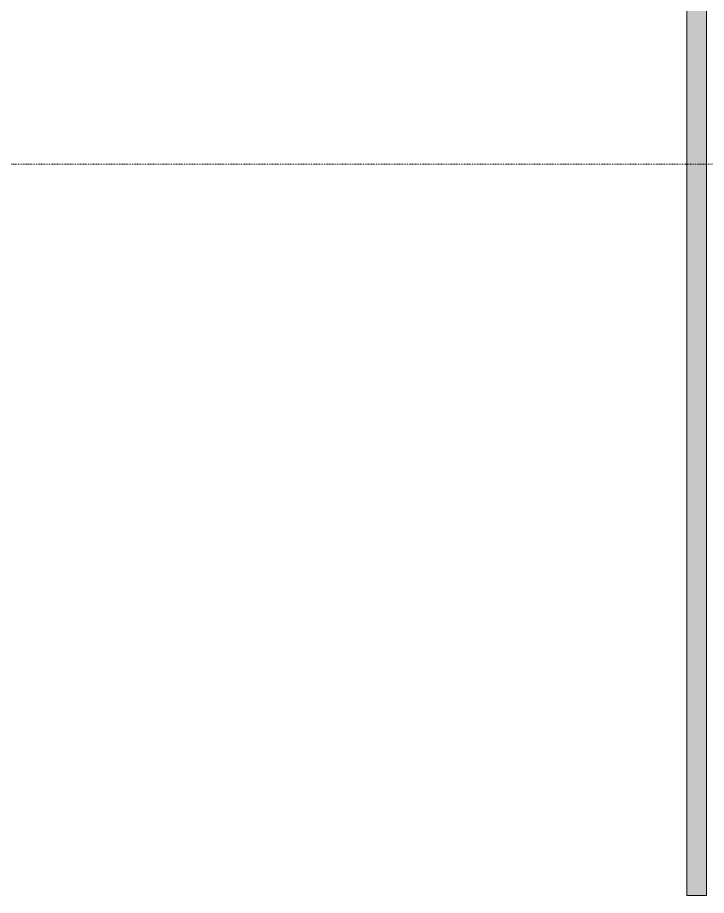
# Model space of a CAD drawing. Header units: inches. Extents: x -10205 to 13964, y -460 to 30702.
# Drawn here: x 187.9 to 293.8, y -460.1 to -325.3 of the extents above; entities that cross this region are included whole.
import ezdxf

# ---------------------------------------------------------------- set-up
doc = ezdxf.new("R2010")
doc.units = ezdxf.units.IN
doc.header["$MEASUREMENT"] = 0
doc.linetypes.add('Aligning Line 1_8_', pattern=[0.25, 0.125, -0.125])
for name, color, linetype, lineweight in [('0-1', 7, 'Continuous', 5), ('0-4', 7, 'Continuous', 9), ('A-GENM-1', 8, 'Continuous', 9), ('A-GENM-8', 7, 'Continuous', 9), ('G-ANNO-SYMB', 111, 'Aligning Line 1_8_', 9)]:
    doc.layers.add(name, color=color, linetype=linetype, lineweight=lineweight)

# ---------------------------------------------------------------- blocks, each defined once
blk = doc.blocks.new('Parking_Stall_Multiple - 9x18-1200644-SITE PLAN - CAD FILE')
at = {"layer": 'A-GENM-1'}
h = blk.add_hatch(color=256, dxfattribs=at)
h.paths.add_polyline_path([(216, 543), (3, 543), (109.5, 541.5), (167.31, 542.31)], flags=0)
h.paths.add_polyline_path([(216, 432), (216, 435), (109.5, 433.5), (3, 435), (0, 432), (167.31, 432)], flags=0)
h.paths.add_polyline_path([(0, 540), (3, 543), (0, 543)], flags=0)
h.paths.add_polyline_path([(3, 540), (0, 539.96), (0.08, 435), (3, 435)], flags=0)
h = blk.add_hatch(color=256, dxfattribs=at)
h.paths.add_polyline_path([(216, 324), (216, 327), (109.5, 325.5), (3, 327), (0, 324), (200.78, 324)], flags=0)
h.paths.add_polyline_path([(216, 435), (3, 435), (109.5, 433.5), (167.31, 434.31)], flags=0)
h.paths.add_polyline_path([(0, 432), (3, 435), (0.08, 434.92)], flags=0)
h.paths.add_polyline_path([(3, 358.8), (3, 432), (0, 431.96), (0.08, 327), (3, 327)], flags=0)
at = {"layer": 'A-GENM-8'}
for p, q in [((216, 435), (0, 435)), ((216, 435), (3, 435)), ((216, 432), (216, 435)), ((216, 432), (216, 435)), ((0, 432), (216, 432)), ((3, 432), (216, 432))]:
    blk.add_line(p, q, dxfattribs=at)
blk = doc.blocks.new('1750 Ox - Topography_rvt-1-SITE PLAN - CAD FILE')
at = {"layer": '0-4', "rotation": 269.9999999999997}
blk.add_blockref('Parking_Stall_Multiple - 9x18-1200644-SITE PLAN - CAD FILE', (-141.23, -244.08), dxfattribs=at)

msp = doc.modelspace()

# ---------------------------------------------------------------- linework, layer by layer
at = {"layer": 'G-ANNO-SYMB'}
msp.add_line((2111.65, -347.8), (-195.44, -347.8), dxfattribs=at)

# ---------------------------------------------------------------- block references
at = {"layer": '0-1'}
msp.add_blockref('1750 Ox - Topography_rvt-1-SITE PLAN - CAD FILE', (0, 0), dxfattribs=at)

doc.saveas('drawing.dxf')
